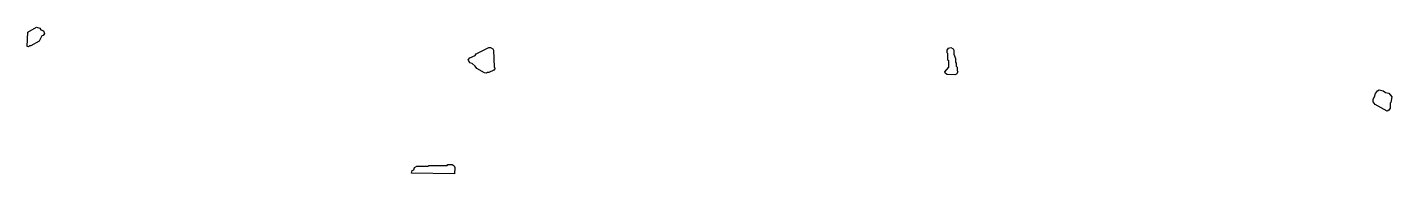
# Model space of a CAD drawing. Header units: millimetres. Extents: x 0 to 1215, y 0 to 130.
import ezdxf

# ---------------------------------------------------------------- set-up
doc = ezdxf.new("R2010")
doc.units = ezdxf.units.MM
doc.layers.add('K', color=7, linetype='Continuous')

msp = doc.modelspace()

# ---------------------------------------------------------------- linework, layer by layer
at = {"layer": 'K'}
for points in [[(0, 113.2), (0.4, 125.9), (8.3, 130.2), (11.2, 129.5), (12, 128), (14.5, 127), (15.2, 124.7), (14.1, 122.9), (13, 122.5), (10.5, 117.9), (3.3, 113.6), (1.9, 113.6), (1.2, 112.8), (0, 113.2)], [(407.2, 89.6), (400.4, 93.6), (399, 95.7), (396.1, 97.9), (394, 98.6), (392.8, 101.2), (394, 103), (399, 105.2), (399.7, 106.6), (411.1, 112.3), (412.6, 112.3), (414.5, 111.2), (415.2, 109.8), (415.9, 94.8), (416.7, 94), (415.5, 92.2), (411.2, 90), (409.8, 90), (409.1, 89.3), (407.2, 89.6)], [(819.4, 88.2), (817.9, 89), (817.1, 90.5), (820.7, 94.8), (820.7, 100.4), (820, 101.1), (820, 106.8), (819.3, 107.6), (819.3, 109.8), (820.4, 111.6), (822.6, 112.4), (824.5, 111.2), (825.2, 109.8), (825.2, 106.2), (826.6, 102.6), (826.6, 99.1), (827.3, 98.4), (827.3, 95.5), (828.1, 94.8), (828.1, 91.9), (828.8, 90.5), (827.7, 88.6), (826.2, 87.9), (819.4, 88.2)], [(1200.4, 61.5), (1198.6, 64), (1198.6, 66.2), (1200, 68.4), (1200.7, 71.2), (1202.5, 73.8), (1204, 74.5), (1207.6, 73.8), (1209.8, 72.3), (1212.7, 71.6), (1215.2, 68.3), (1214.5, 63.3), (1213.8, 62.6), (1213.8, 58.3), (1212.7, 56.5), (1211.2, 55.7), (1200.4, 61.5)], [(342.1, 0.4), (342.9, 2.7), (344.3, 3.4), (345, 5.5), (346.9, 6.6), (356.8, 6.6), (357.6, 7.3), (374, 7.3), (374.7, 8.1), (378.3, 8.1), (380.2, 7), (380.9, 5.5), (380.6, 0), (342.1, 0.4)]]:
    msp.add_lwpolyline(points, close=True, dxfattribs=at)

doc.saveas('drawing.dxf')
